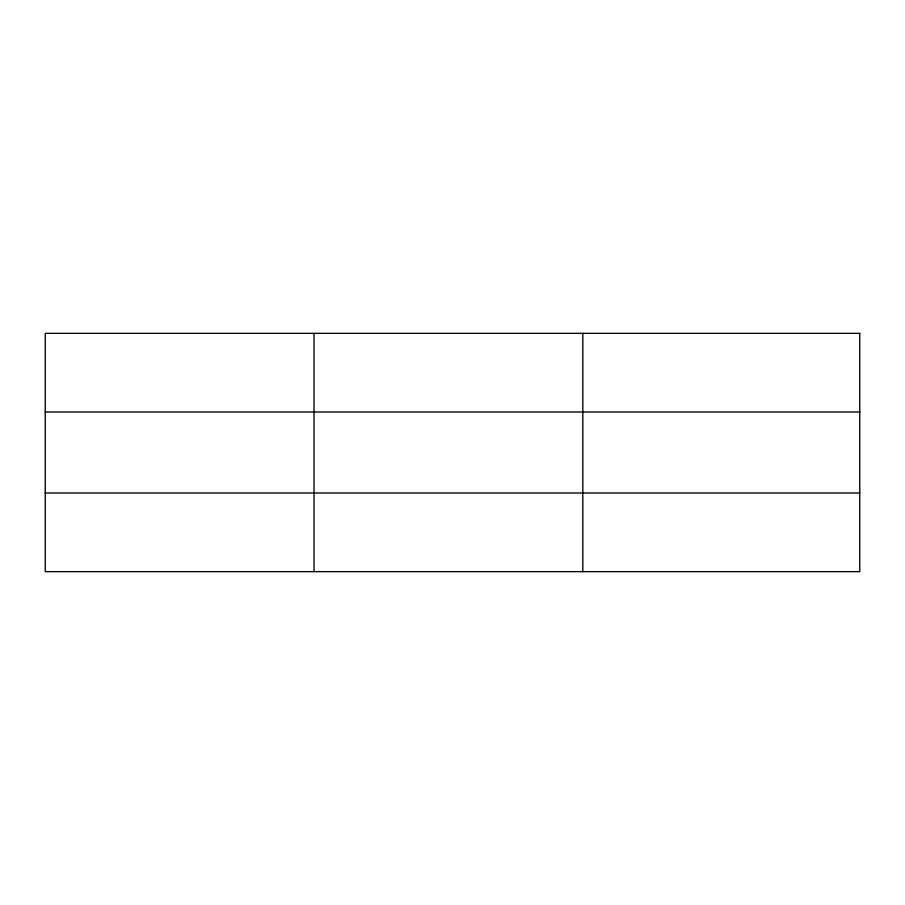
<?xml version="1.0" encoding="UTF-8"?>
<svg xmlns="http://www.w3.org/2000/svg" width="905" height="905" viewBox="0 0 905 905"><rect width="100%" height="100%" fill="white"/><g stroke="black" fill="none" stroke-linecap="round" stroke-linejoin="round"><path stroke-width="1.36" d="M314.035 333.357L314.035 571.643M582.82 333.357L582.82 571.643M45.25 411.99L859.75 411.99M45.25 493.01L859.75 493.01M859.75 333.357L859.75 571.643L45.25 571.643L45.25 333.357L859.75 333.357"/></g></svg>
